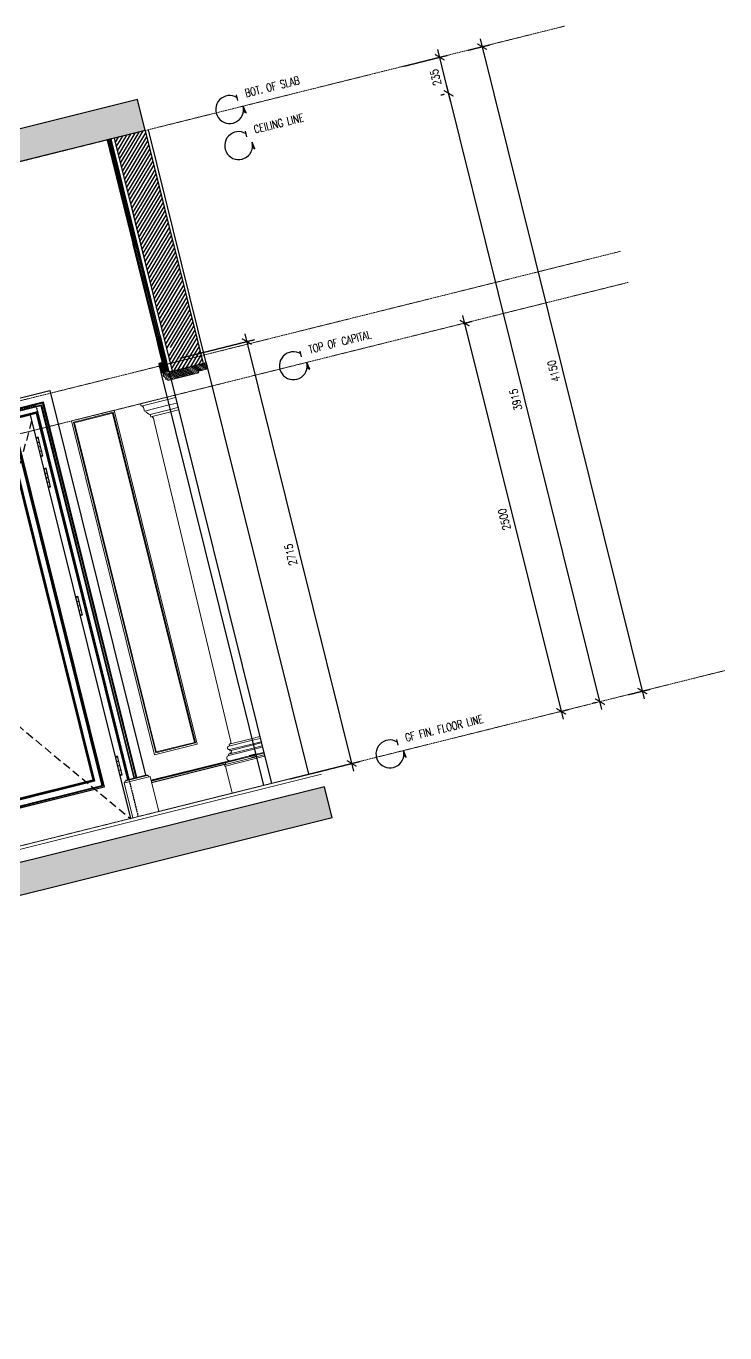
# Model space of a CAD drawing. Header units: inches. Extents: x -207898 to 3408902, y 497526 to 4632928.
# Drawn here: x 306412 to 310780, y 511005 to 519171 of the extents above; entities that cross this region are included whole.
import ezdxf

# ---------------------------------------------------------------- set-up
doc = ezdxf.new("R2010")
doc.units = ezdxf.units.IN
doc.header["$MEASUREMENT"] = 0
for name, pattern in [('DASHED', [0.75, 0.5, -0.25]), ('HIDDEN', [0.375, 0.25, -0.125]), ('HIDDEN2', [0.1875, 0.125, -0.0625])]:
    doc.linetypes.add(name, pattern=pattern)
for name, color, linetype in [('8', 8, 'Continuous'), ('A-DIM', 9, 'Continuous'), ('A-Hidden', 8, 'HIDDEN'), ('A-Plaster', 1, 'Continuous'), ('brass', 40, 'Continuous'), ('Calliper_stone plaster plan', 31, 'Continuous'), ('DETAIL', 1, 'Continuous'), ('Ext.Walls', 31, 'Continuous'), ('gypsum', 31, 'Continuous'), ('Layer1', 1, 'Continuous'), ('Layer3', 7, 'Continuous'), ('Layer7', 8, 'Continuous'), ('text', 7, 'Continuous'), ('WOOD', 23, 'Continuous')]:
    doc.layers.add(name, color=color, linetype=linetype)
for name, color, linetype, lineweight in [('A-FLOR-TIL1', 6, 'Continuous', 18), ('DIM', 252, 'Continuous', 35), ('Marble', 6, 'Continuous', 0)]:
    doc.layers.add(name, color=color, linetype=linetype, lineweight=lineweight)
doc.styles.add('grid_250', font='romans.shx', dxfattribs={"width": 0.75, "height": 0.75})
doc.styles.add('ZZ-Dim All', font='romans.shx', dxfattribs={"width": 0.8})
doc.dimstyles.new('DIM-100', dxfattribs={"dimscale": 50, "dimtxt": 1.25, "dimasz": 1, "dimexe": 1, "dimexo": 1, "dimgap": 0.6, "dimtad": 1, "dimdec": 0, "dimrnd": 5, "dimdsep": 46, "dimtxsty": 'ZZ-Dim All', "dimblk1": 'ARCHTICK', "dimblk2": 'ARCHTICK', "dimsah": 1, "dimcen": 1, "dimdle": 1, "dimclrd": 256, "dimclre": 8, "dimclrt": 256, "dimazin": 2, "dimtfac": 1, "dimtdec": 0, "dimtix": 1, "dimtmove": 2, "dimatfit": 2, "dimfxl": 0.1, "dimtolj": 1, "dimtzin": 0, "dimlwd": -1, "dimlwe": -1, "dimarcsym": 0})
pattern_1 = [(148.97142, (315333.87, 516668.2805), (-3.8659915, -6.4268274), [])]

# ---------------------------------------------------------------- blocks, each defined once
blk = doc.blocks.new('_ARCHTICK')
at = {"color": 0, "linetype": 'ByBlock', "const_width": 0.15}
blk.add_lwpolyline([(-0.5, -0.5), (0.5, 0.5)], dxfattribs=at)
blk = doc.blocks.new('*D32')
at = {"layer": 'A-DIM', "transparency": 16777216}
blk.add_line((310011.6, 514900.7), (309041.6, 518799.2), dxfattribs=at)
at = {"layer": 'A-DIM', "color": 8, "linetype": 'HIDDEN2', "transparency": 16777216}
for p, q in [((309027, 518744.1), (309005.2, 518738.6)), ((309972.9, 514942.6), (309951, 514937.1))]:
    blk.add_line(p, q, dxfattribs=at)
at = {"layer": 'Defpoints', "color": 0, "transparency": 16777216}
for p in [(309053.7, 518750.7), (309075.6, 518756.1, 0), (310021.4, 514954.7, 0)]:
    blk.add_point(p, dxfattribs=at)
at = {"layer": 'A-DIM', "transparency": 16777216, "xscale": 49.99999999999999, "yscale": 49.99999999999999, "zscale": 49.99999999999999}
for p, rotation in [((309053.7, 518750.7), 103.9714232829857), ((309999.5, 514949.2), 283.9714232829857)]:
    blk.add_blockref('_ARCHTICK', p, dxfattribs=dict(at, rotation=rotation))
at = {"layer": 'A-DIM', "transparency": 16777216, "insert": (309473.2, 516836.7), "char_height": 50, "attachment_point": 5, "rotation": 103.97142, "style": 'ZZ-Dim All'}
blk.add_mtext('\\A1;3915', dxfattribs=at)
blk = doc.blocks.new('*D33')
at = {"layer": 'A-DIM', "color": 8, "linetype": 'HIDDEN2', "transparency": 16777216}
blk.add_line((308773.3, 518920.6), (309046.1, 518988.5), dxfattribs=at)
at = {"layer": 'A-DIM', "transparency": 16777216}
blk.add_line((309065.8, 518702.2), (308985.5, 519025), dxfattribs=at)
at = {"layer": 'Defpoints', "color": 0, "transparency": 16777216}
for p in [(308997.5, 518976.4), (308724.8, 518908.6, 0), (309053.7, 518750.7, 0)]:
    blk.add_point(p, dxfattribs=at)
at = {"layer": 'A-DIM', "transparency": 16777216, "xscale": 49.99999999999999, "yscale": 49.99999999999999, "zscale": 49.99999999999999}
for p, rotation in [((308997.5, 518976.4), 103.9714232829857), ((309053.7, 518750.7), 283.9714232829857)]:
    blk.add_blockref('_ARCHTICK', p, dxfattribs=dict(at, rotation=rotation))
at = {"layer": 'A-DIM', "transparency": 16777216, "insert": (308972.3, 518850.3), "char_height": 50, "attachment_point": 5, "rotation": 103.97142, "style": 'ZZ-Dim All'}
blk.add_mtext('\\A1;235', dxfattribs=at)
blk = doc.blocks.new('*D34')
at = {"layer": 'A-DIM', "color": 8, "linetype": 'HIDDEN2', "transparency": 16777216}
for p, q in [((309174.8, 519020.5), (309311.3, 519054.5)), ((310176.8, 514993.3), (310313.3, 515027.3))]:
    blk.add_line(p, q, dxfattribs=at)
at = {"layer": 'A-DIM', "transparency": 16777216}
blk.add_line((309250.7, 519091), (310276.8, 514966.7), dxfattribs=at)
at = {"layer": 'Defpoints', "color": 0, "transparency": 16777216}
for p in [(309126.3, 519008.5, 0), (310128.2, 514981.2, 0), (310264.8, 515015.2)]:
    blk.add_point(p, dxfattribs=at)
at = {"layer": 'A-DIM', "transparency": 16777216, "xscale": 50, "yscale": 50, "zscale": 50}
for p, rotation in [((309262.8, 519042.4), 103.9714232829857), ((310264.8, 515015.2), 283.9714232829857)]:
    blk.add_blockref('_ARCHTICK', p, dxfattribs=dict(at, rotation=rotation))
at = {"layer": 'A-DIM', "transparency": 16777216, "insert": (309710.4, 517015.5), "char_height": 50, "attachment_point": 5, "rotation": 103.97142, "style": 'ZZ-Dim All'}
blk.add_mtext('\\A1;4150', dxfattribs=at)
blk = doc.blocks.new('arrow01')
at = {"layer": 'Layer1'}
blk.add_hatch(color=256, dxfattribs=at).paths.add_polyline_path([(7, -44.7), (0, 0), (-6.2, -32.4)])
at = {"layer": 'Layer1', "elevation": 375.8}
blk.add_lwpolyline([(7, -44.7), (0, 0), (-6.2, -32.4)], close=True, dxfattribs=at)
at = {"layer": 'Layer7'}
blk.add_line((-24, 41.5), (-24, 77.7), dxfattribs=at)
blk.add_arc((-87.3, 0), 87.3, 43.48997, 0, dxfattribs=at)
blk = doc.blocks.new('seca')
at = {"layer": 'Layer7', "ltscale": 300}
h = blk.add_hatch(dxfattribs=at)
h.set_pattern_fill('AR-CONC', color=256, scale=10, angle=-13.97142, style=0)
h.set_pattern_definition([(116.028577, (-385371.086, -318706.174), (-71.119169, 11.2278116), [7.5, -82.5]), (171.028577, (-385371.086, -318706.174), (31.625426, 69.643965), [6, -66]), (65.577177, (-385377.01, -318705.24), (-39.493806, 80.871745), [6.374019, -70.114211]), (119.844377, (-385366.26, -318686.77), (-107.563064, 9.705012), [11.25, -123.75]), (69.392977, (-385375.22, -318685.96), (-67.18229, 117.096285), [9.561029, -105.1713]), (174.844377, (-385366.26, -318686.77), (-67.182198, 117.096337), [9, -99]), (145.028577, (-385377.17, -318689.203), (-67.645578, -24.659192), [7.5, -82.5]), (200.028577, (-385377.17, -318689.2), (-6.103844, 76.244295), [6, -66]), (94.577177, (-385382.806, -318691.26), (-73.749461, 51.585045), [6.374019, -70.114211]), (128.528577, (-385371.086, -318706.174), (6.8573079, 32.5981461), [0, -65.2, 0, -67, 0, -66.25]), (158.528577, (-385371.086, -318706.174), (-16.0061014, 44.6258503), [0, -38.2, 0, -63.7, 0, -25.25]), (198.528577, (-385349.446, -318711.558), (-52.3475577, 10.6997366), [0, -25, 0, -78, 0, -103.5]), (208.528577, (-385339.74, -318713.973), (-54.1764206, 23.794676), [0, -32.5, 0, -51.8, 0, -73.5])])
h.paths.add_polyline_path([(100, 4650), (100, 4450), (-13135, 4450), (-13135, 4650)])
h.paths.add_polyline_path([(-13232.1, 0), (-13232.1, 200), (100, 200), (100, 0)])
at = {"layer": 'Layer7'}
h = blk.add_hatch(dxfattribs=at)
h.set_pattern_fill('ANSI31,_O', color=8, scale=150, angle=76.02858)
h.set_pattern_definition([(135, (-16963.67, 72613.006), (-13.258252, -13.258252), [])])
edge = h.paths.add_edge_path()
edge.add_line((-12935, 2950), (-13135, 2950))
edge.add_line((-13135, 2950), (-13135, 4450))
edge.add_line((-13135, 4450), (-12935, 4450))
edge.add_line((-12935, 4450), (-12935, 3100))
edge.add_line((-12935, 3100), (-12961.5, 3100))
edge.add_line((-12961.5, 3100), (-12961.5, 3091.1))
edge.add_line((-12961.5, 3091.1), (-12958.2, 3091.1))
edge.add_arc((-12944.8, 3091.1), 13.4, 180, 270)
edge.add_line((-12944.8, 3077.7), (-12944.6, 3077.7))
edge.add_line((-12944.6, 3077.7), (-12944.6, 3054.5))
edge.add_line((-12944.6, 3054.5), (-12941.5, 3054.5))
edge.add_arc((-12927.7, 3054.5), 13.8, 180, 238.11331)
edge.add_line((-12935, 3042.8), (-12935, 2950))
at = {"layer": 'A-FLOR-TIL1', "ltscale": 5}
for p, q in [((-13232.1, 300), (-100, 300)), ((-13232.1, 280), (-100, 280))]:
    blk.add_line(p, q, dxfattribs=at)
at = {"layer": 'Layer1', "ltscale": 5}
for points in [[(-13135, 2950), (-13155, 2950), (-13155, 4450)], [(-12935, 2950), (-12915, 2950), (-12915, 4450)], [(-13155, 2950), (-13155, 300)], [(-12915, 2950), (-12915, 300)]]:
    blk.add_lwpolyline(points, dxfattribs=at)
at = {"layer": 'Layer3'}
for p, q in [((-13135, 4650), (100, 4650)), ((-13135, 4450), (-13135, 4650, 0)), ((-13135, 4450, 0), (100, 4450, 0)), ((-13135, 4450), (-13135, 2950)), ((-12935, 4450), (-12935, 2950)), ((-12935, 2950), (-13135, 2950)), ((-13232.1, 200), (100, 200)), ((-13232.1, 0), (-13232.1, 200)), ((-13232.1, 0), (100, 0))]:
    blk.add_line(p, q, dxfattribs=at)
blk = doc.blocks.new('*D35')
at = {"layer": 'A-DIM', "transparency": 16777216}
blk.add_line((309141.1, 517363.4), (309768.9, 514840.3), dxfattribs=at)
at = {"layer": 'A-DIM', "color": 8, "linetype": 'HIDDEN2', "transparency": 16777216}
for p, q in [((309145.3, 517312.9), (309201.7, 517326.9)), ((309748.9, 514886.9), (309805.3, 514900.9))]:
    blk.add_line(p, q, dxfattribs=at)
at = {"layer": 'Defpoints', "color": 0, "transparency": 16777216}
for p in [(309096.8, 517300.8, 0), (309700.3, 514874.8, 0), (309756.8, 514888.8)]:
    blk.add_point(p, dxfattribs=at)
at = {"layer": 'A-DIM', "transparency": 16777216, "xscale": 49.99999999999999, "yscale": 49.99999999999999, "zscale": 49.99999999999999}
for p, rotation in [((309153.2, 517314.9), 103.9714232829857), ((309756.8, 514888.8), 283.9714232829857)]:
    blk.add_blockref('_ARCHTICK', p, dxfattribs=dict(at, rotation=rotation))
at = {"layer": 'A-DIM', "transparency": 16777216, "insert": (309401.6, 516088.6), "char_height": 50, "attachment_point": 5, "rotation": 103.97142, "style": 'ZZ-Dim All'}
blk.add_mtext('\\A1;2500', dxfattribs=at)
blk = doc.blocks.new('door handle with plate')
at = {"layer": 'brass', "lineweight": 0}
h = blk.add_hatch(dxfattribs=at)
h.set_pattern_fill('AR-SAND', color=256, scale=0.4)
h.set_pattern_definition([(37.5, (-905.333, -868.295), (-0.640013, 19.57653), [0, -15.4432, 0, -17.272, 0, -16.51]), (7.5, (-905.333, -868.295), (17.98093, 28.673), [0, -8.3312, 0, -13.9192, 0, -5.334]), (327.5, (-917.83, -868.295), (31.639695, 0.057487), [0, -5.08, 0, -18.288, 0, -23.876]), (317.5, (-917.83, -868.295), (30.54226, 8.91717), [0, -2.54, 0, -11.9888, 0, -13.716])])
edge = h.paths.add_edge_path()
edge.add_line((5578.5, 1304), (5568.9, 1304))
edge.add_arc((5557.5, 1304.6), 11.4, 356.95268, 543.04732)
edge.add_line((5546.2, 1304), (5536.5, 1304))
edge.add_line((5536.5, 1304), (5536.5, 836))
edge.add_line((5536.5, 836), (5546.2, 836))
edge.add_arc((5557.5, 835.4), 11.4, 176.95268, 363.04732)
edge.add_line((5568.9, 836), (5578.5, 836))
edge.add_line((5578.5, 836), (5578.5, 1304))
edge = h.paths.add_edge_path(flags=16)
edge.add_line((5552.5, 1015.2), (5552.5, 1016))
edge.add_arc((5557.7, 1009.2), 8.54, 55.59171, 127.25439, ccw=False)
edge.add_line((5562.5, 1016.3), (5562.5, 1015.7))
edge.add_arc((5557.8, 1009.8), 7.54, 51.49775, 134.79648)
edge = h.paths.add_edge_path(flags=16)
edge.add_ellipse((5557.5, 1100), major_axis=(0, -36), ratio=0.472222, start_angle=0, end_angle=360)
edge = h.paths.add_edge_path(flags=0)
edge.add_spline(control_points=[(5557.5, 1066), (5558.3, 1066), (5559, 1066.1), (5560.5, 1066.7), (5561.2, 1067.1), (5562.7, 1068.2), (5563.5, 1068.9), (5565, 1070.7), (5565.7, 1071.8), (5567.5, 1074.8), (5568.5, 1076.9), (5570.2, 1081.8), (5570.9, 1084.5), (5571.9, 1090.2), (5572.3, 1093.2), (5572.6, 1099.3), (5572.6, 1102.4), (5572.1, 1108.5), (5571.7, 1111.4), (5570.5, 1117), (5569.8, 1119.6), (5568, 1124.3), (5567, 1126.3), (5564.9, 1129.4), (5564, 1130.6), (5562.1, 1132.4), (5561.1, 1133), (5559.5, 1133.7), (5558.7, 1133.9), (5557.3, 1134), (5556.6, 1134), (5555.1, 1133.6), (5554.4, 1133.2), (5552.9, 1132.2), (5552.1, 1131.6), (5550.6, 1130), (5549.9, 1129), (5548.4, 1126.8), (5547.8, 1125.6), (5546.1, 1121.9), (5545.2, 1119.3), (5543.8, 1113.6), (5543.2, 1110.5), (5542.6, 1104.2), (5542.5, 1100.9), (5542.7, 1094.4), (5543, 1091.1), (5544, 1085), (5544.8, 1082.2), (5546.5, 1076.9), (5547.6, 1074.6), (5549.6, 1071.2), (5550.6, 1070), (5552.5, 1068), (5553.5, 1067.3), (5555.2, 1066.4), (5556, 1066.2), (5557, 1066), (5557.2, 1066), (5557.5, 1066)], knot_values=[0, 0, 0, 0, 0.16901, 0.16901, 0.33802, 0.33802, 0.50703, 0.50703, 0.67604, 0.67604, 0.938571, 0.938571, 1.201101, 1.201101, 1.463632, 1.463632, 1.726163, 1.726163, 1.988693, 1.988693, 2.251224, 2.251224, 2.513755, 2.513755, 2.724578, 2.724578, 2.935401, 2.935401, 3.103312, 3.103312, 3.271224, 3.271224, 3.439135, 3.439135, 3.607046, 3.607046, 3.774958, 3.774958, 3.942869, 3.942869, 4.222, 4.222, 4.501132, 4.501132, 4.780263, 4.780263, 5.059395, 5.059395, 5.338526, 5.338526, 5.617657, 5.617657, 5.833162, 5.833162, 6.048667, 6.048667, 6.216772, 6.216772, 6.283185, 6.283185, 6.283185, 6.283185], degree=3, periodic=0)
h = blk.add_hatch(dxfattribs=at)
h.set_pattern_fill('ANSI36', color=256)
h.set_pattern_definition([(45, (-905.333, -868.295), (1.683798, 6.1739261), [7.9375, -1.5875, 0, -1.5875])])
edge = h.paths.add_edge_path()
edge.add_spline(control_points=[(5557.5, 1066), (5558.3, 1066), (5559, 1066.1), (5560.5, 1066.7), (5561.2, 1067.1), (5562.7, 1068.2), (5563.5, 1068.9), (5565, 1070.7), (5565.7, 1071.8), (5567.5, 1074.8), (5568.5, 1076.9), (5570.2, 1081.8), (5570.9, 1084.5), (5571.9, 1090.2), (5572.3, 1093.2), (5572.6, 1099.3), (5572.6, 1102.4), (5572.1, 1108.5), (5571.7, 1111.4), (5570.5, 1117), (5569.8, 1119.6), (5568, 1124.3), (5567, 1126.3), (5564.9, 1129.4), (5564, 1130.6), (5562.1, 1132.4), (5561.1, 1133), (5559.5, 1133.7), (5558.7, 1133.9), (5557.3, 1134), (5556.6, 1134), (5555.1, 1133.6), (5554.4, 1133.2), (5552.9, 1132.2), (5552.1, 1131.6), (5550.6, 1130), (5549.9, 1129), (5548.4, 1126.8), (5547.8, 1125.6), (5546.1, 1121.9), (5545.2, 1119.3), (5543.8, 1113.6), (5543.2, 1110.5), (5542.6, 1104.2), (5542.5, 1100.9), (5542.7, 1094.4), (5543, 1091.1), (5544, 1085), (5544.8, 1082.2), (5546.5, 1076.9), (5547.6, 1074.6), (5549.6, 1071.2), (5550.6, 1070), (5552.5, 1068), (5553.5, 1067.3), (5555.2, 1066.4), (5556, 1066.2), (5557, 1066), (5557.2, 1066), (5557.5, 1066)], knot_values=[0, 0, 0, 0, 0.16901, 0.16901, 0.33802, 0.33802, 0.50703, 0.50703, 0.67604, 0.67604, 0.938571, 0.938571, 1.201101, 1.201101, 1.463632, 1.463632, 1.726163, 1.726163, 1.988693, 1.988693, 2.251224, 2.251224, 2.513755, 2.513755, 2.724578, 2.724578, 2.935401, 2.935401, 3.103312, 3.103312, 3.271224, 3.271224, 3.439135, 3.439135, 3.607046, 3.607046, 3.774958, 3.774958, 3.942869, 3.942869, 4.222, 4.222, 4.501132, 4.501132, 4.780263, 4.780263, 5.059395, 5.059395, 5.338526, 5.338526, 5.617657, 5.617657, 5.833162, 5.833162, 6.048667, 6.048667, 6.216772, 6.216772, 6.283185, 6.283185, 6.283185, 6.283185], degree=3, periodic=0)
at = {"layer": 'brass', "elevation": 0}
blk.add_lwpolyline([(5542.5, 1308), (5532.5, 1308), (5532.5, 832), (5542.5, 832, 0.798957), (5572.5, 832), (5582.5, 832), (5582.5, 1308), (5572.5, 1308, 0.798957)], format="xyb", close=True, dxfattribs=at)
at = {"layer": 'brass', "lineweight": 0, "elevation": 0}
blk.add_lwpolyline([(5546.2, 1304), (5536.5, 1304), (5536.5, 836), (5546.2, 836, 1.054652), (5568.9, 836), (5578.5, 836), (5578.5, 1304), (5568.9, 1304, 1.054652)], format="xyb", close=True, dxfattribs=at)
at = {"layer": 'brass', "extrusion": (0, 0, -1)}
blk.add_ellipse((5557.5, 1100, 0), major_axis=(0, -36), ratio=0.472222, dxfattribs=at)
at = {"layer": 'brass', "lineweight": 0}
blk.add_open_spline([(5557.5, 1066, 0), (5556.8, 1066, 0), (5556.1, 1066.1, 0), (5554.6, 1066.7, 0), (5553.9, 1067.1, 0), (5552.3, 1068.2, 0), (5551.6, 1068.9, 0), (5550, 1070.7, 0), (5549.3, 1071.8, 0), (5547.5, 1074.8, 0), (5546.5, 1076.9, 0), (5544.9, 1081.8, 0), (5544.2, 1084.5, 0), (5543.1, 1090.2, 0), (5542.8, 1093.2, 0), (5542.5, 1099.3, 0), (5542.5, 1102.4, 0), (5543, 1108.5, 0), (5543.4, 1111.4, 0), (5544.5, 1117, 0), (5545.3, 1119.6, 0), (5547.1, 1124.3, 0), (5548.1, 1126.3, 0), (5550.1, 1129.4, 0), (5551.1, 1130.6, 0), (5553, 1132.4, 0), (5553.9, 1133, 0), (5555.6, 1133.7, 0), (5556.3, 1133.9, 0), (5557.8, 1134, 0), (5558.5, 1134, 0), (5559.9, 1133.6, 0), (5560.7, 1133.2, 0), (5562.2, 1132.2, 0), (5563, 1131.6, 0), (5564.5, 1130, 0), (5565.2, 1129, 0), (5566.6, 1126.8, 0), (5567.3, 1125.6, 0), (5569, 1121.9, 0), (5569.9, 1119.3, 0), (5571.3, 1113.6, 0), (5571.8, 1110.5, 0), (5572.5, 1104.2, 0), (5572.6, 1100.9, 0), (5572.4, 1094.4, 0), (5572.1, 1091.1, 0), (5571, 1085, 0), (5570.3, 1082.2, 0), (5568.5, 1076.9, 0), (5567.5, 1074.6, 0), (5565.4, 1071.2, 0), (5564.5, 1070, 0), (5562.5, 1068, 0), (5561.5, 1067.3, 0), (5559.8, 1066.4, 0), (5559.1, 1066.2, 0), (5558.1, 1066, 0), (5557.8, 1066, 0), (5557.5, 1066, 0)], degree=3, knots=[0, 0, 0, 0, 0.16901, 0.16901, 0.33802, 0.33802, 0.50703, 0.50703, 0.67604, 0.67604, 0.938571, 0.938571, 1.201101, 1.201101, 1.463632, 1.463632, 1.726163, 1.726163, 1.988693, 1.988693, 2.251224, 2.251224, 2.513755, 2.513755, 2.724578, 2.724578, 2.935401, 2.935401, 3.103312, 3.103312, 3.271224, 3.271224, 3.439135, 3.439135, 3.607046, 3.607046, 3.774958, 3.774958, 3.942869, 3.942869, 4.222, 4.222, 4.501132, 4.501132, 4.780263, 4.780263, 5.059395, 5.059395, 5.338526, 5.338526, 5.617657, 5.617657, 5.833162, 5.833162, 6.048667, 6.048667, 6.216772, 6.216772, 6.283185, 6.283185, 6.283185, 6.283185], dxfattribs=at)
blk = doc.blocks.new('Hinge')
at = {"layer": 'DETAIL'}
for p, q in [((-7.5, 0), (-7.5, 120)), ((-7.5, 120), (7.5, 120)), ((-7.5, 116), (7.5, 116)), ((-7.5, 88), (7.5, 88)), ((7.5, 120), (7.5, 0)), ((-7.5, 60), (7.5, 60)), ((-7.5, 32), (7.5, 32)), ((7.5, 4), (-7.5, 4)), ((7.5, 0), (-7.5, 0))]:
    blk.add_line(p, q, dxfattribs=at)
blk = doc.blocks.new('door2700')
at = {"layer": 'Layer1', "linetype": 'HIDDEN2', "ltscale": 10, "elevation": 0}
blk.add_lwpolyline([(-1082.4, 0), (-1082.4, 2650), (-132.4, 2650), (-132.4, 0)], dxfattribs=at)
at = {"layer": 'Layer7', "linetype": 'HIDDEN', "ltscale": 200, "elevation": 0}
blk.add_lwpolyline([(-182.4, 2559.6), (-994.4, 1100), (-182.4, 0)], dxfattribs=at)
at = {"layer": 'Marble'}
for p, q in [((-1214.7, 225.2, 0), (-1052.4, 225.2, 0)), ((-1199.9, 235.2, 0), (-1062.4, 235.2, 0)), ((-1189.7, 240.2, 0), (-1072.4, 240.2, 0)), ((0, 225.2, 0), (-162.4, 225.2, 0)), ((-14.9, 235.2, 0), (-152.4, 235.2, 0)), ((-25, 240.2, 0), (-142.4, 240.2, 0))]:
    blk.add_line(p, q, dxfattribs=at)
at = {"layer": 'Marble', "elevation": 0}
for points in [[(-1189.7, 240.2), (-1189.7, 240.2), (-1199.7, 240.2), (-1199.7, 235.2, 0.414214), (-1209.7, 225.2), (-1214.7, 225.2), (-1214.7, 0)], [(-1072.4, 240.2), (-1072.4, 240.2), (-1062.4, 240.2), (-1062.4, 235.2, -0.414214), (-1052.4, 225.2), (-1047.4, 225.2), (-1047.4, 0)], [(-142.4, 240.2), (-142.4, 240.2), (-152.4, 240.2), (-152.4, 235.2, 0.414214), (-162.4, 225.2), (-167.4, 225.2), (-167.4, 0)]]:
    blk.add_lwpolyline(points, format="xyb", dxfattribs=at)
at = {"layer": 'Marble'}
blk.add_lwpolyline([(-25, 240.2), (-25, 240.2), (-15, 240.2), (-15, 235.2, -0.414214), (-5, 225.2), (0, 225.2), (0, 0)], format="xyb", dxfattribs=at)
at = {"layer": 'WOOD', "ltscale": 5, "elevation": 0}
for points in [[(-1189.7, 240.7), (-1189.7, 2717), (-25, 2717), (-25, 239.9)], [(-1131.4, 240.7), (-1131.4, 2658.7), (-83.3, 2658.7), (-83.3, 239.9)], [(-1126.4, 240.7), (-1126.4, 2653.6), (-88.4, 2653.6), (-88.4, 239.9)], [(-1116.9, 240.7), (-1116.9, 2644.1), (-97.9, 2644.1), (-97.9, 239.9)], [(-1113.4, 240.7), (-1113.4, 2640.6), (-101.4, 2640.6), (-101.4, 239.9)], [(-1082.4, 240.7), (-1082.4, 2609.6), (-132.4, 2609.6), (-132.4, 239.9)], [(-1078.4, 240.7), (-1078.4, 2605.6), (-136.4, 2605.6), (-136.4, 239.9)], [(-1072.4, 240.7), (-1072.4, 2599.6), (-142.4, 2599.6), (-142.4, 239.9)], [(-1032.4, 0), (-1032.4, 2599.6), (-182.4, 2599.6), (-182.4, 0)], [(-921.4, 230), (-921.4, 2500), (-607.4, 2500), (-293.4, 2500), (-293.4, 230), (-921.4, 230)]]:
    blk.add_lwpolyline(points, dxfattribs=at)
for points in [[(-914.4, 237), (-914.4, 2493), (-607.4, 2493), (-300.4, 2493), (-300.4, 237)], [(-909.3, 242.1), (-909.3, 2487.9), (-607.4, 2487.9), (-305.4, 2487.9), (-305.4, 242.1)], [(-871.4, 280), (-871.4, 2450), (-607.4, 2450), (-343.4, 2450), (-343.4, 280)], [(-865.4, 286), (-865.4, 2444), (-607.4, 2444), (-349.4, 2444), (-349.4, 286)], [(-862.4, 289), (-862.4, 2441), (-607.4, 2441), (-352.4, 2441), (-352.4, 289)]]:
    blk.add_lwpolyline(points, close=True, dxfattribs=at)
blk.add_blockref('door handle with plate', (-6551.8, 0, 0))
at = {"layer": 'text', "xscale": -1, "rotation": 359.9999999999914}
for p in [(-173.4, 2331.4, 0), (-173.4, 2131.4, 0), (-173.4, 1306.6, 0), (-173.4, 276.6, 0)]:
    blk.add_blockref('Hinge', p, dxfattribs=at)
blk = doc.blocks.new('*D45')
at = {"layer": 'A-DIM', "transparency": 16777216}
blk.add_line((307779.4, 517248.2), (308459.5, 514514.5), dxfattribs=at)
at = {"layer": 'A-DIM', "color": 8, "linetype": 'HIDDEN2', "transparency": 16777216}
for p, q in [((307377.9, 517096.8), (307840, 517211.8)), ((308058.2, 514466.2), (308496, 514575.1))]:
    blk.add_line(p, q, dxfattribs=at)
at = {"layer": 'Defpoints', "color": 0, "transparency": 16777216}
for p in [(307329.4, 517084.7), (308447.5, 514563.1), (308009.6, 514454.1, 0)]:
    blk.add_point(p, dxfattribs=at)
at = {"layer": 'A-DIM', "transparency": 16777216, "xscale": 49.99999999999999, "yscale": 49.99999999999999, "zscale": 49.99999999999999}
for p, rotation in [((307791.5, 517199.7), 103.9714232829857), ((308447.5, 514563.1), 283.9714232829857)]:
    blk.add_blockref('_ARCHTICK', p, dxfattribs=dict(at, rotation=rotation))
at = {"layer": 'A-DIM', "transparency": 16777216, "insert": (308066.1, 515868.1), "char_height": 50, "attachment_point": 5, "rotation": 103.97142, "style": 'ZZ-Dim All'}
blk.add_mtext('\\A1;2715', dxfattribs=at)

msp = doc.modelspace()

# ---------------------------------------------------------------- hatches: boundary and pattern name
at = {"layer": '8'}
h = msp.add_hatch(dxfattribs=at)
h.set_pattern_fill('ANSI31', color=256, scale=20, angle=373.97142, style=0)
h.set_pattern_definition([(148.971423, (276493.3483, 526196.7292), (1.28866382, 2.14227579), [])])
edge = h.paths.add_edge_path()
edge.add_line((306943.3, 518465.4), (306919.1, 518459.3))
edge.add_line((306919.1, 518459.3), (307062.8, 517881.5))
edge.add_line((307062.8, 517881.5), (307080.9, 517808.7))
edge.add_line((307080.9, 517808.7), (307085.8, 517809.9))
edge.add_arc((307095.5, 517812.4), 10, -166.02858, -76.02858)
edge.add_line((307097.9, 517802.6), (307099.1, 517797.8))
edge.add_line((307099.1, 517797.8), (307108.8, 517800.2))
edge.add_line((307108.8, 517800.2), (307087.1, 517887.5))
edge.add_line((307087.1, 517887.5), (306943.3, 518465.4))
h = msp.add_hatch(dxfattribs=at)
h.set_pattern_fill('ANSI31', color=256, scale=20, angle=373.97142, style=0)
h.set_pattern_definition([(58.9714233, (366274.3335, 548534.0862), (-2.14227579, 1.28866382), [])])
h.paths.add_polyline_path([(307249.5, 517234.9), (307239.8, 517232.5), (307241, 517227.6, 0.414214), (307233.7, 517215.5), (307228.8, 517214.3), (307246.9, 517141.5), (307265, 517068.7), (307269.5, 517071.7, 0.000083), (307269.9, 517069.9), (307289.3, 517074.8), (307271.2, 517147.6)])
h = msp.add_hatch(dxfattribs=at)
h.set_pattern_fill('ANSI31', color=256, scale=20, angle=193.97142, style=0)
h.set_pattern_definition([(148.9714233, (289912.8133, 574711.334), (1.28866382, 2.14227579), [])])
h.paths.add_polyline_path([(307254.9, 517006.1), (307303.4, 517018.2), (307289.3, 517074.7), (307240.8, 517062.7)])
at = {"layer": 'WOOD', "lineweight": 0, "ltscale": 5}
h = msp.add_hatch(dxfattribs=at)
h.set_pattern_fill('ANSI31', color=256, scale=60, angle=-76.02858)
h.set_pattern_definition(pattern_1)
h.paths.add_polyline_path([(307303.4, 517018.2), (307307.6, 517001.3), (307303.4, 517000.2), (307309, 516977.6), (307313.2, 516978.7), (307317.6, 516960.9), (307298.2, 516956), (307296.8, 516961.9, -0.414214), (307291.9, 516964.8), (307286.1, 516963.3, 0.047373), (307282.3, 516972.9, 0.161332), (307274, 516980.2, -0.250955), (307269.3, 516984.9, -0.435265), (307273.8, 516992.2), (307272.9, 516995.6), (307268.1, 516994.4), (307265.8, 517003.6), (307270.6, 517004.8), (307269.4, 517009.7)])
h = msp.add_hatch(dxfattribs=at)
h.set_pattern_fill('ANSI31', color=256, scale=60, angle=-76.02858)
h.set_pattern_definition(pattern_1)
h.paths.add_polyline_path([(307303.4, 517000.2), (307309, 516977.6), (307313.2, 516978.7), (307307.6, 517001.3)])
h = msp.add_hatch(dxfattribs=at)
h.set_pattern_fill('ANSI31', color=256, scale=60, angle=103.97142)
h.set_pattern_definition([(148.97142, (315290.141, 516678.3805), (-3.8659915, -6.4268274), [])])
h.paths.add_polyline_path([(307538.4, 517067.7), (307548, 517028.9), (307492.7, 517015.1), (307492, 517018), (307488.1, 517017), (307491.3, 517004.4), (307317.6, 516961.2), (307315.1, 516970.9), (307305.5, 517009.7)])

# ---------------------------------------------------------------- linework, layer by layer
at = {"layer": 'A-Hidden', "linetype": 'DASHED', "lineweight": 0, "ltscale": 10}
for p, q in [((309778.4, 519170.7, 0), (294046.3, 515256.6, 0)), ((310128.5, 517763.6, 0), (297083, 514517.9, 0)), ((310176.8, 517569.5, 0), (294444.6, 513655.4, 0)), ((310176.8, 517569.5, 0), (297131.3, 514323.8, 0)), ((310780.4, 515143.5, 0), (297734.9, 511897.8, 0)), ((307241.1, 514262.9, 0), (308522.9, 514581.8, 0))]:
    msp.add_line(p, q, dxfattribs=at)
at = {"layer": 'Calliper_stone plaster plan', "ltscale": 5, "elevation": 0}
for points in [[(306943.3, 518465.4), (306919.1, 518459.3), (307062.8, 517881.5), (307080.9, 517808.7), (307085.8, 517809.9, 0.414214), (307097.9, 517802.6), (307099.1, 517797.8), (307108.8, 517800.2), (307087.1, 517887.5), (306943.3, 518465.4)], [(307289.3, 517074.7), (307265, 517068.7), (307246.9, 517141.5), (307228.8, 517214.3), (307233.7, 517215.5, -0.414214), (307241, 517227.6), (307239.8, 517232.5), (307249.5, 517234.9), (307271.2, 517147.6), (307289.3, 517074.7)]]:
    msp.add_lwpolyline(points, format="xyb", dxfattribs=at)
msp.add_lwpolyline([(307254.9, 517006.1), (307303.4, 517018.2), (307289.3, 517074.7), (307240.8, 517062.7), (307254.9, 517006.1)], dxfattribs=at)
at = {"layer": 'DIM', "elevation": 0}
for points in [[(307228.8, 517214.3), (307080.9, 517808.7)], [(307085.8, 517809.9), (307233.7, 517215.5)], [(307239.8, 517232.5), (307099.1, 517797.8)]]:
    msp.add_lwpolyline(points, dxfattribs=at)
at = {"layer": 'Ext.Walls', "lineweight": 0}
for p, q in [((307341.7, 516864.2, 0), (307127.7, 516810.9, 0)), ((307289, 516835.6, 0), (307131.3, 516796.4, 0)), ((307289, 516835.6, 0), (307345.3, 516849.6, 0)), ((307127.7, 516810.9, 0), (307131.3, 516796.4, 0)), ((307146.2, 516788.1, 0), (307151.9, 516765.4, 0)), ((307297.4, 516801.6, 0), (307151.9, 516765.4, 0)), ((307304.7, 516772.5, 0), (307188.2, 516743.5, 0)), ((307308.3, 516758, 0), (307191.8, 516729, 0)), ((307297.4, 516801.6, 0), (307353.8, 516815.6, 0)), ((307304.7, 516772.5, 0), (307361, 516786.5, 0)), ((307308.3, 516758, 0), (307364.6, 516772, 0)), ((307188.2, 516743.5, 0), (307191.8, 516729, 0)), ((307208.1, 516720.5, 0), (307213, 516700.8, 0)), ((307213, 516700.8, 0), (307691.8, 514699, 0)), ((307679.1, 514670.9, 0), (307818.9, 514705.7, 0)), ((307681.6, 514683.2, 0), (307816.2, 514716.7, 0)), ((307872.5, 514730.7, 0), (307816.2, 514716.7, 0)), ((307875.2, 514719.7, 0), (307818.9, 514705.7, 0)), ((307678.2, 514620.8, 0), (307830.6, 514658.7, 0)), ((307680, 514613.7, 0), (307888.7, 514665.6, 0)), ((307684.3, 514672.2, 0), (307681.6, 514683.2, 0)), ((307684.5, 514649.4, 0), (307824.2, 514684.2, 0)), ((307686.1, 514642.7, 0), (307684.5, 514649.4, 0)), ((307686.1, 514642.7, 0), (307825.9, 514677.5, 0)), ((307880.6, 514698.2, 0), (307824.2, 514684.2, 0)), ((307882.3, 514691.5, 0), (307825.9, 514677.5, 0)), ((307886.9, 514672.7, 0), (307830.6, 514658.7, 0)), ((307897, 514632.2, 0), (307840.7, 514618.2, 0)), ((307671.6, 514576.1, 0), (307840.7, 514618.2, 0)), ((307680, 514613.7, 0), (307678.2, 514620.8, 0))]:
    msp.add_line(p, q, dxfattribs=at)
at = {"layer": 'Ext.Walls', "lineweight": 0, "elevation": 0}
msp.add_lwpolyline([(307285.4, 516850.1), (307130.1, 516811.5)], dxfattribs=at)
at = {"layer": 'Ext.Walls', "lineweight": 0}
for centre, radius, start, end in [((307134.3, 516784.7, 0), 12.4, 16.22807, 89.63799), ((307196.6, 516784.8, 0), 42.1, 204.94092, 258.55863), ((307195.4, 516716.5, 0), 13.3, 17.39167, 91.65436)]:
    msp.add_arc(centre, radius, start, end, dxfattribs=at)
for centre, major_axis, start_param, end_param in [((307681.8, 514660.2, 0), (-9.49, 5.71), -0.785398, 2.356194), ((307666.2, 514652.7, 0), (17.6, 29.2), 4.043473, 4.698234), ((307678.6, 514695.9, 0), (-11.6, 7), 2.621969, 3.910571), ((307689.8, 514637.5, 0), (-5.15, 3.1), 3.211342, 5.374534), ((307684.2, 514597, 0), (8.9, 14.7), 0.785398, 3.926991)]:
    msp.add_ellipse(centre, major_axis=major_axis, ratio=1, start_param=start_param, end_param=end_param, dxfattribs=at)
at = {"layer": 'gypsum', "lineweight": 0, "ltscale": 5, "elevation": 0}
for points in [[(306695.8, 516703.5), (306963.2, 516770), (307482.2, 514683.6), (307214.9, 514617.1)], [(306707.9, 516696.2), (306955.9, 516757.9), (307470.1, 514690.9), (307222.1, 514629.2)], [(306713.9, 516692.5), (306952.2, 516751.8), (307464.1, 514694.5), (307225.8, 514635.2)]]:
    msp.add_lwpolyline(points, close=True, dxfattribs=at)
at = {"layer": 'Layer1'}
for p, q in [((307663.9, 514574.2, 0), (307192.8, 514457, 0)), ((307665.1, 514569.4, 0), (307194, 514452.2, 0)), ((307652.9, 514556, 0), (307196.5, 514442.5, 0)), ((307848.5, 514620.1, 0), (307806.8, 514609.8, 0)), ((307849.7, 514615.3, 0), (307808, 514604.9, 0)), ((307852.1, 514605.6, 0), (307822.1, 514598.1, 0))]:
    msp.add_line(p, q, dxfattribs=at)
at = {"layer": 'Layer3'}
msp.add_line((307324.9, 517014.6, 0), (307519, 517062.8, 0), dxfattribs=at)
at = {"layer": 'Layer3', "elevation": 0}
msp.add_lwpolyline([(307254.9, 517006.1), (307896.8, 514426.1)], dxfattribs=at)
at = {"layer": 'Marble', "color": 6}
for p, q in [((307898.2, 514627.4, 0), (307665.1, 514569.4, 0)), ((307657.8, 514557.2, 0), (307900.6, 514617.7, 0)), ((307903, 514607.9, 0), (307658.3, 514547, 0)), ((307658.3, 514547, 0), (307700.5, 514377.2, 0)), ((307700.5, 514377.2, 0), (308077.4, 514471, 0))]:
    msp.add_line(p, q, dxfattribs=at)
at = {"layer": 'Marble', "color": 6, "elevation": 0}
msp.add_lwpolyline([(307897, 514632.2), (307840.7, 514618.2)], dxfattribs=at)
msp.add_lwpolyline([(307658.3, 514547), (307655.3, 514546.3), (307652.9, 514556), (307657.8, 514557.2, -0.414214), (307665.1, 514569.4), (307663.9, 514574.2), (307840.7, 514618.2)], format="xyb", dxfattribs=at)
at = {"layer": 'WOOD', "lineweight": 0, "ltscale": 5, "elevation": 0}
msp.add_lwpolyline([(307269.3, 516984.9, -0.435265), (307273.8, 516992.2), (307272.9, 516995.6), (307268.1, 516994.4), (307265.8, 517003.6), (307270.6, 517004.8), (307269.4, 517009.7), (307303.4, 517018.2), (307317.6, 516960.9), (307298.2, 516956), (307296.8, 516961.9, -0.414214), (307291.9, 516964.8), (307286.1, 516963.3, 0.047373), (307282.3, 516972.9, 0.161332), (307274, 516980.2, -0.250955)], format="xyb", close=True, dxfattribs=at)
msp.add_lwpolyline([(307309, 516977.6), (307303.4, 517000.2), (307307.6, 517001.3), (307313.2, 516978.7)], close=True, dxfattribs=at)
for points in [[(307317.6, 516961.2), (307317.6, 516961.2), (307317.6, 516961.2), (307317.6, 516961.2), (307317.6, 516961.2), (307317.6, 516961.2), (307316.3, 516966.1), (307305.5, 517009.7), (307538.4, 517067.7), (307548, 517028.9), (307548, 517028.9), (307492.7, 517015.1), (307492, 517018), (307488.1, 517017), (307489.9, 517010)], [(307490.4, 517008), (307491.3, 517004.4), (307317.6, 516961.2)]]:
    msp.add_lwpolyline(points, dxfattribs=at)

# ---------------------------------------------------------------- block references
at = {"layer": 'A-Plaster', "xscale": -1, "rotation": 13.97142328298586}
msp.add_blockref('seca', (295484.8, 511028.8, 0), dxfattribs=at)
at = {"layer": 'A-Plaster', "rotation": 13.97142328298565}
msp.add_blockref('door2700', (307241.1, 514262.9, 0), dxfattribs=at)
at = {"layer": 'Layer3', "rotation": 13.97142328298612}
for p in [(307769.2, 518670.8, 0), (307825.4, 518445.1, 0), (308167.6, 517069.6, 0), (308771.2, 514643.6, 0)]:
    msp.add_blockref('arrow01', p, dxfattribs=at)

# ---------------------------------------------------------------- texts
at = {"layer": 'Layer3', "style": 'grid_250', "width": 0.75}
for s, p in [('BOT. OF SLAB ', (307787.1, 518725.7, 0)), ('CEILING LINE', (307843.2, 518500, 0)), ('TOP OF CAPITAL', (308185.4, 517124.5, 0)), ('GF FIN. FLOOR LINE', (308789, 514698.5, 0))]:
    msp.add_text(s, height=50, rotation=13.97142, dxfattribs=at).set_placement(p)

# ---------------------------------------------------------------- dimensions: what is measured, and where the dimension line sits
at = {"layer": 'A-DIM'}
for base, p1, p2, picture, middle in [((310264.8, 515015.2), (309126.3, 519008.5, 0), (310128.2, 514981.2, 0), '*D34', (309710.4, 517015.5)), ((308997.5, 518976.4, 0), (309053.7, 518750.7, 0), (308724.8, 518908.6, 0), '*D33', (308972.3, 518850.3, 0)), ((309053.7, 518750.7, 0), (310021.4, 514954.7, 0), (309075.6, 518756.1, 0), '*D32', (309473.2, 516836.7, 0)), ((309756.8, 514888.8, 0), (309096.8, 517300.8, 0), (309700.3, 514874.8, 0), '*D35', (309401.6, 516088.6, 0)), ((308447.5, 514563.1, 0), (307329.4, 517084.7, 0), (308009.6, 514454.1, 0), '*D45', (308066.1, 515868.1, 0))]:
    dim = msp.add_linear_dim(base=base, p1=p1, p2=p2, angle=103.97142, dimstyle='DIM-100', override={"dimtxt": 1}, dxfattribs=at)
    dim.commit()
    dim.dimension.update_dxf_attribs({"geometry": picture, "text_midpoint": middle})

doc.saveas('drawing.dxf')
